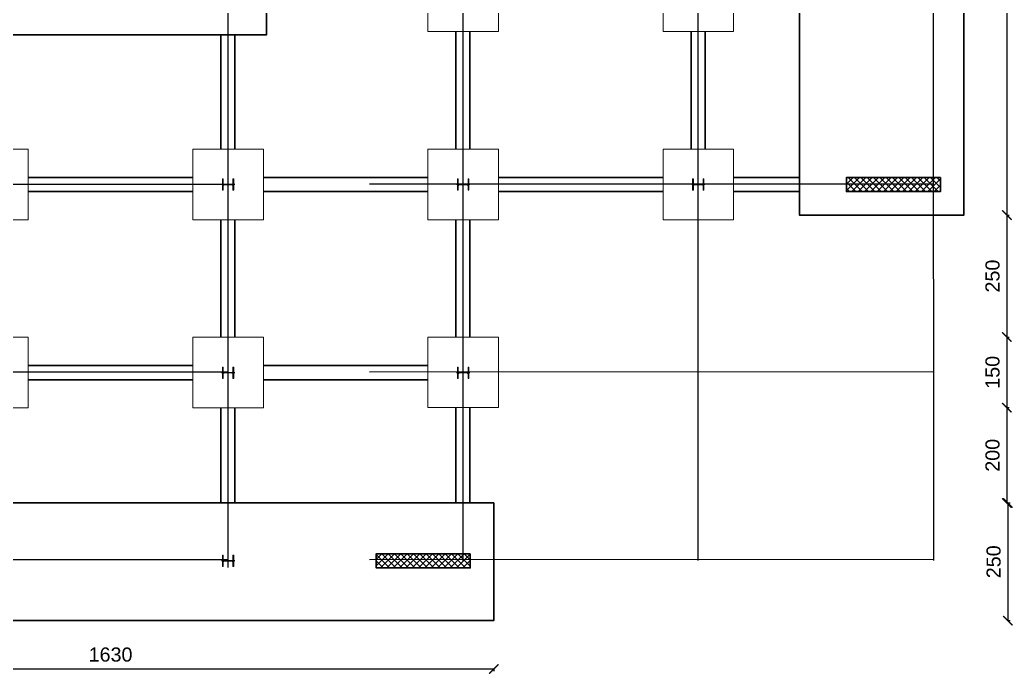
# Model space of a CAD drawing. Header units: millimetres. Extents: x 1415 to 3549, y 2194 to 4677.
# Drawn here: x 1434.24 to 1455.36, y 2337.05 to 2350.96 of the extents above; entities that cross this region are included whole.
import ezdxf

# ---------------------------------------------------------------- set-up
doc = ezdxf.new("R2010")
doc.units = ezdxf.units.MM
doc.linetypes.add('ACAD_ISO02W100', pattern=[15, 12, -3])
doc.linetypes.add('DASHDOT', pattern=[1, 0.5, -0.25, 0, -0.25])
doc.layers.get('0').update_dxf_attribs({"plot": 0})
doc.layers.add('02P', color=7, linetype='DASHDOT')
doc.layers.add('linea tratteggiata', color=221, linetype='ACAD_ISO02W100')
for name, color, linetype, lineweight in [('fondazione', 10, 'Continuous', 30), ('giunti', 7, 'Continuous', 15), ('Layer3', 7, 'Continuous', 15), ('Layer4', 7, 'Continuous', 15), ('quote', 252, 'Continuous', 5), ('Setti', 5, 'Continuous', 30), ('staffe', 10, 'Continuous', 9)]:
    doc.layers.add(name, color=color, linetype=linetype, lineweight=lineweight)
doc.styles.get("Standard").update_dxf_attribs({"font": 'arial.ttf'})
doc.dimstyles.new('quote cm scala 200', dxfattribs={"dimtxt": 0.3, "dimasz": 0.2, "dimexe": 0.05, "dimexo": 0.0015, "dimgap": 0.15, "dimtad": 1, "dimdec": 0, "dimlfac": 100, "dimzin": 0, "dimdsep": 46, "dimtxsty": 'Standard', "dimblk": 'ARCHTICK', "dimcen": 0, "dimclre": 252, "dimadec": 0, "dimazin": 2, "dimtfac": 1, "dimtdec": 0, "dimtofl": 0, "dimtmove": 0, "dimatfit": 3, "dimfxl": 0.0035, "dimfxlon": 1, "dimtolj": 1, "dimtzin": 0, "dimarcsym": 0})

# ---------------------------------------------------------------- blocks, each defined once
blk = doc.blocks.new('_ArchTick')
at = {"color": 0, "linetype": 'ByBlock', "const_width": 0.15}
blk.add_lwpolyline([(-0.5, -0.5), (0.5, 0.5)], dxfattribs=at)
blk = doc.blocks.new('*D1274')
at = {"layer": 'Defpoints', "color": 0, "transparency": 16777216}
for p in [(1428.015, 2338.185), (1444.315, 2338.185), (1444.315, 2337.157)]:
    blk.add_point(p, dxfattribs=at)
at = {"layer": 'quote', "color": 252, "lineweight": -2, "transparency": 16777216}
for p, q in [((1428.015, 2337.161), (1428.015, 2337.107)), ((1444.315, 2337.161), (1444.315, 2337.107))]:
    blk.add_line(p, q, dxfattribs=at)
at = {"layer": 'quote', "color": 0, "linetype": 'Continuous', "lineweight": -2, "transparency": 16777216}
blk.add_line((1428.015, 2337.157), (1444.315, 2337.157), dxfattribs=at)
at = {"layer": 'quote', "color": 0, "lineweight": -2, "transparency": 16777216, "xscale": 0.2, "yscale": 0.2, "zscale": 0.2, "rotation": 180}
blk.add_blockref('_ArchTick', (1428.015, 2337.157), dxfattribs=at)
at = {"layer": 'quote', "color": 0, "lineweight": -2, "transparency": 16777216, "xscale": 0.2, "yscale": 0.2, "zscale": 0.2}
blk.add_blockref('_ArchTick', (1444.315, 2337.157), dxfattribs=at)
at = {"layer": 'quote', "color": 0, "transparency": 16777216, "insert": (1436.165, 2337.461), "char_height": 0.3, "attachment_point": 5}
blk.add_mtext('\\A1;1630', dxfattribs=at)
blk = doc.blocks.new('*D1275')
at = {"layer": 'Defpoints', "color": 0, "transparency": 16777216}
for p in [(1428.015, 2340.685), (1428.015, 2338.185), (1455.251, 2338.185)]:
    blk.add_point(p, dxfattribs=at)
at = {"layer": 'quote', "color": 252, "lineweight": -2, "transparency": 16777216}
for p, q in [((1455.248, 2340.685), (1455.301, 2340.685)), ((1455.248, 2338.185), (1455.301, 2338.185))]:
    blk.add_line(p, q, dxfattribs=at)
at = {"layer": 'quote', "color": 0, "linetype": 'Continuous', "lineweight": -2, "transparency": 16777216}
blk.add_line((1455.251, 2340.685), (1455.251, 2338.185), dxfattribs=at)
at = {"layer": 'quote', "color": 0, "lineweight": -2, "transparency": 16777216, "xscale": 0.2, "yscale": 0.2, "zscale": 0.2}
for p, rotation in [((1455.251, 2340.685), 90), ((1455.251, 2338.185), 270)]:
    blk.add_blockref('_ArchTick', p, dxfattribs=dict(at, rotation=rotation))
at = {"layer": 'quote', "color": 0, "transparency": 16777216, "insert": (1454.948, 2339.435), "char_height": 0.3, "attachment_point": 5, "rotation": 90}
blk.add_mtext('\\A1;250', dxfattribs=at)
blk = doc.blocks.new('*D1276')
at = {"layer": 'Defpoints', "color": 0, "transparency": 16777216}
for p in [(1454.315, 2360.105), (1454.315, 2346.805), (1455.228, 2346.805)]:
    blk.add_point(p, dxfattribs=at)
at = {"layer": 'quote', "color": 252, "lineweight": -2, "transparency": 16777216}
for p, q in [((1455.225, 2360.105), (1455.278, 2360.105)), ((1455.225, 2346.805), (1455.278, 2346.805))]:
    blk.add_line(p, q, dxfattribs=at)
at = {"layer": 'quote', "color": 0, "linetype": 'Continuous', "lineweight": -2, "transparency": 16777216}
blk.add_line((1455.228, 2360.105), (1455.228, 2346.805), dxfattribs=at)
at = {"layer": 'quote', "color": 0, "lineweight": -2, "transparency": 16777216, "xscale": 0.2, "yscale": 0.2, "zscale": 0.2}
for p, rotation in [((1455.228, 2360.105), 90), ((1455.228, 2346.805), 270)]:
    blk.add_blockref('_ArchTick', p, dxfattribs=dict(at, rotation=rotation))
at = {"layer": 'quote', "color": 0, "transparency": 16777216, "insert": (1454.925, 2353.455), "char_height": 0.3, "attachment_point": 5, "rotation": 90}
blk.add_mtext('\\A1;1330', dxfattribs=at)
blk = doc.blocks.new('*D1291')
at = {"layer": 'Defpoints', "color": 0, "transparency": 16777216}
for p in [(1454.315, 2346.805), (1444.415, 2344.213), (1455.228, 2344.213)]:
    blk.add_point(p, dxfattribs=at)
at = {"layer": 'quote', "color": 252, "lineweight": -2, "transparency": 16777216}
for p, q in [((1455.225, 2346.805), (1455.278, 2346.805)), ((1455.225, 2344.213), (1455.278, 2344.213))]:
    blk.add_line(p, q, dxfattribs=at)
at = {"layer": 'quote', "color": 0, "linetype": 'Continuous', "lineweight": -2, "transparency": 16777216}
blk.add_line((1455.228, 2346.805), (1455.228, 2344.213), dxfattribs=at)
at = {"layer": 'quote', "color": 0, "lineweight": -2, "transparency": 16777216, "xscale": 0.2, "yscale": 0.2, "zscale": 0.2}
for p, rotation in [((1455.228, 2346.805), 90), ((1455.228, 2344.213), 270)]:
    blk.add_blockref('_ArchTick', p, dxfattribs=dict(at, rotation=rotation))
at = {"layer": 'quote', "color": 0, "transparency": 16777216, "insert": (1454.925, 2345.509), "char_height": 0.3, "attachment_point": 5, "rotation": 90}
blk.add_mtext('\\A1;250', dxfattribs=at)
blk = doc.blocks.new('*D1292')
at = {"layer": 'Defpoints', "color": 0, "transparency": 16777216}
for p in [(1444.415, 2344.213), (1444.415, 2342.713), (1455.228, 2342.713)]:
    blk.add_point(p, dxfattribs=at)
at = {"layer": 'quote', "color": 252, "lineweight": -2, "transparency": 16777216}
for p, q in [((1455.225, 2344.213), (1455.278, 2344.213)), ((1455.225, 2342.713), (1455.278, 2342.713))]:
    blk.add_line(p, q, dxfattribs=at)
at = {"layer": 'quote', "color": 0, "linetype": 'Continuous', "lineweight": -2, "transparency": 16777216}
blk.add_line((1455.228, 2344.213), (1455.228, 2342.713), dxfattribs=at)
at = {"layer": 'quote', "color": 0, "lineweight": -2, "transparency": 16777216, "xscale": 0.2, "yscale": 0.2, "zscale": 0.2}
for p, rotation in [((1455.228, 2344.213), 90), ((1455.228, 2342.713), 270)]:
    blk.add_blockref('_ArchTick', p, dxfattribs=dict(at, rotation=rotation))
at = {"layer": 'quote', "color": 0, "transparency": 16777216, "insert": (1454.925, 2343.463), "char_height": 0.3, "attachment_point": 5, "rotation": 90}
blk.add_mtext('\\A1;150', dxfattribs=at)
blk = doc.blocks.new('*D1293')
at = {"layer": 'Defpoints', "color": 0, "transparency": 16777216}
for p in [(1443.808, 2342.713), (1443.808, 2340.685), (1455.228, 2340.685)]:
    blk.add_point(p, dxfattribs=at)
at = {"layer": 'quote', "color": 252, "lineweight": -2, "transparency": 16777216}
for p, q in [((1455.225, 2342.713), (1455.278, 2342.713)), ((1455.225, 2340.685), (1455.278, 2340.685))]:
    blk.add_line(p, q, dxfattribs=at)
at = {"layer": 'quote', "color": 0, "linetype": 'Continuous', "lineweight": -2, "transparency": 16777216}
blk.add_line((1455.228, 2342.713), (1455.228, 2340.685), dxfattribs=at)
at = {"layer": 'quote', "color": 0, "lineweight": -2, "transparency": 16777216, "xscale": 0.2, "yscale": 0.2, "zscale": 0.2}
for p, rotation in [((1455.228, 2342.713), 90), ((1455.228, 2340.685), 270)]:
    blk.add_blockref('_ArchTick', p, dxfattribs=dict(at, rotation=rotation))
at = {"layer": 'quote', "color": 0, "transparency": 16777216, "insert": (1454.925, 2341.699), "char_height": 0.3, "attachment_point": 5, "rotation": 90}
blk.add_mtext('\\A1;200', dxfattribs=at)

msp = doc.modelspace()

# ---------------------------------------------------------------- hatches: boundary and pattern name
at = {"layer": 'Layer3'}
h = msp.add_hatch(color=1, dxfattribs=at)
h.dxf.hatch_style = 1
h.paths.add_polyline_path([(1438.545, 2347.4548), (1438.665, 2347.4548), (1438.665, 2347.4498), (1438.583, 2347.4498, 0.4142136), (1438.562, 2347.4288), (1438.562, 2347.3348), (1438.545, 2347.3348)])
h.paths.add_polyline_path([(1438.545, 2347.5748), (1438.562, 2347.5748), (1438.562, 2347.4808, 0.4142136), (1438.583, 2347.4598), (1438.665, 2347.4598), (1438.665, 2347.4548), (1438.545, 2347.4548)])
h.paths.add_polyline_path([(1438.768, 2347.4808), (1438.768, 2347.5748), (1438.785, 2347.5748), (1438.785, 2347.4548), (1438.665, 2347.4548), (1438.665, 2347.4598), (1438.747, 2347.4598, 0.4142136)])
h.paths.add_polyline_path([(1438.768, 2347.4288, 0.4142136), (1438.747, 2347.4498), (1438.665, 2347.4498), (1438.665, 2347.4548), (1438.785, 2347.4548), (1438.785, 2347.3348), (1438.768, 2347.3348)])
h = msp.add_hatch(color=1, dxfattribs=at)
h.dxf.hatch_style = 1
h.paths.add_polyline_path([(1443.545, 2347.4548), (1443.665, 2347.4548), (1443.665, 2347.4498), (1443.583, 2347.4498, 0.4142136), (1443.562, 2347.4288), (1443.562, 2347.3348), (1443.545, 2347.3348)])
h.paths.add_polyline_path([(1443.545, 2347.5748), (1443.562, 2347.5748), (1443.562, 2347.4808, 0.4142136), (1443.583, 2347.4598), (1443.665, 2347.4598), (1443.665, 2347.4548), (1443.545, 2347.4548)])
h.paths.add_polyline_path([(1443.768, 2347.4808), (1443.768, 2347.5748), (1443.785, 2347.5748), (1443.785, 2347.4548), (1443.665, 2347.4548), (1443.665, 2347.4598), (1443.747, 2347.4598, 0.4142136)])
h.paths.add_polyline_path([(1443.768, 2347.4288, 0.4142136), (1443.747, 2347.4498), (1443.665, 2347.4498), (1443.665, 2347.4548), (1443.785, 2347.4548), (1443.785, 2347.3348), (1443.768, 2347.3348)])
h = msp.add_hatch(color=1, dxfattribs=at)
h.dxf.hatch_style = 1
h.paths.add_polyline_path([(1448.545, 2347.4548), (1448.665, 2347.4548), (1448.665, 2347.4498), (1448.583, 2347.4498, 0.4142136), (1448.562, 2347.4288), (1448.562, 2347.3348), (1448.545, 2347.3348)])
h.paths.add_polyline_path([(1448.545, 2347.5748), (1448.562, 2347.5748), (1448.562, 2347.4808, 0.4142136), (1448.583, 2347.4598), (1448.665, 2347.4598), (1448.665, 2347.4548), (1448.545, 2347.4548)])
h.paths.add_polyline_path([(1448.768, 2347.4808), (1448.768, 2347.5748), (1448.785, 2347.5748), (1448.785, 2347.4548), (1448.665, 2347.4548), (1448.665, 2347.4598), (1448.747, 2347.4598, 0.4142136)])
h.paths.add_polyline_path([(1448.768, 2347.4288, 0.4142136), (1448.747, 2347.4498), (1448.665, 2347.4498), (1448.665, 2347.4548), (1448.785, 2347.4548), (1448.785, 2347.3348), (1448.768, 2347.3348)])
h = msp.add_hatch(color=1, dxfattribs=at)
h.dxf.hatch_style = 1
h.paths.add_polyline_path([(1438.545, 2343.4548), (1438.665, 2343.4548), (1438.665, 2343.4498), (1438.583, 2343.4498, 0.4142136), (1438.562, 2343.4288), (1438.562, 2343.3348), (1438.545, 2343.3348)])
h.paths.add_polyline_path([(1438.545, 2343.5748), (1438.562, 2343.5748), (1438.562, 2343.4808, 0.4142136), (1438.583, 2343.4598), (1438.665, 2343.4598), (1438.665, 2343.4548), (1438.545, 2343.4548)])
h.paths.add_polyline_path([(1438.768, 2343.4808), (1438.768, 2343.5748), (1438.785, 2343.5748), (1438.785, 2343.4548), (1438.665, 2343.4548), (1438.665, 2343.4598), (1438.747, 2343.4598, 0.4142136)])
h.paths.add_polyline_path([(1438.768, 2343.4288, 0.4142136), (1438.747, 2343.4498), (1438.665, 2343.4498), (1438.665, 2343.4548), (1438.785, 2343.4548), (1438.785, 2343.3348), (1438.768, 2343.3348)])
h = msp.add_hatch(color=1, dxfattribs=at)
h.dxf.hatch_style = 1
h.paths.add_polyline_path([(1443.545, 2343.4548), (1443.665, 2343.4548), (1443.665, 2343.4498), (1443.583, 2343.4498, 0.4142136), (1443.562, 2343.4288), (1443.562, 2343.3348), (1443.545, 2343.3348)])
h.paths.add_polyline_path([(1443.545, 2343.5748), (1443.562, 2343.5748), (1443.562, 2343.4808, 0.4142136), (1443.583, 2343.4598), (1443.665, 2343.4598), (1443.665, 2343.4548), (1443.545, 2343.4548)])
h.paths.add_polyline_path([(1443.768, 2343.4808), (1443.768, 2343.5748), (1443.785, 2343.5748), (1443.785, 2343.4548), (1443.665, 2343.4548), (1443.665, 2343.4598), (1443.747, 2343.4598, 0.4142136)])
h.paths.add_polyline_path([(1443.768, 2343.4288, 0.4142136), (1443.747, 2343.4498), (1443.665, 2343.4498), (1443.665, 2343.4548), (1443.785, 2343.4548), (1443.785, 2343.3348), (1443.768, 2343.3348)])
h = msp.add_hatch(color=1, dxfattribs=at)
h.dxf.hatch_style = 1
h.paths.add_polyline_path([(1438.545, 2339.4548), (1438.665, 2339.4548), (1438.665, 2339.4498), (1438.583, 2339.4498, 0.4142136), (1438.562, 2339.4288), (1438.562, 2339.3348), (1438.545, 2339.3348)])
h.paths.add_polyline_path([(1438.545, 2339.5748), (1438.562, 2339.5748), (1438.562, 2339.4808, 0.4142136), (1438.583, 2339.4598), (1438.665, 2339.4598), (1438.665, 2339.4548), (1438.545, 2339.4548)])
h.paths.add_polyline_path([(1438.768, 2339.4808), (1438.768, 2339.5748), (1438.785, 2339.5748), (1438.785, 2339.4548), (1438.665, 2339.4548), (1438.665, 2339.4598), (1438.747, 2339.4598, 0.4142136)])
h.paths.add_polyline_path([(1438.768, 2339.4288, 0.4142136), (1438.747, 2339.4498), (1438.665, 2339.4498), (1438.665, 2339.4548), (1438.785, 2339.4548), (1438.785, 2339.3348), (1438.768, 2339.3348)])
at = {"layer": 'staffe', "lineweight": 5}
h = msp.add_hatch(dxfattribs=at)
h.set_pattern_fill('ANSI37', color=0, scale=0.03)
h.paths.add_polyline_path([(1451.315, 2359.6048), (1451.315, 2359.3048), (1453.815, 2359.3048), (1453.815, 2359.6048)])
h.paths.add_polyline_path([(1453.815, 2355.7048), (1453.515, 2355.7048), (1453.515, 2351.2048), (1453.815, 2351.2048)])
h.paths.add_polyline_path([(1438.515, 2351.2048), (1438.815, 2351.2048), (1438.815, 2355.7048), (1438.515, 2355.7048)])
h.paths.add_polyline_path([(1453.815, 2347.3048), (1453.815, 2347.6048), (1451.815, 2347.6048), (1451.815, 2347.3048)])
h.paths.add_polyline_path([(1443.815, 2339.3048), (1443.815, 2339.6048), (1441.815, 2339.6048), (1441.815, 2339.3048)])

# ---------------------------------------------------------------- linework, layer by layer
at = {"layer": '02P'}
for p, q in [((1438.665, 2347.3148), (1438.665, 2347.5948)), ((1443.665, 2347.3148), (1443.665, 2347.5948)), ((1448.665, 2347.3148), (1448.665, 2347.5948)), ((1438.805, 2347.4548), (1438.525, 2347.4548)), ((1443.805, 2347.4548), (1443.525, 2347.4548)), ((1448.805, 2347.4548), (1448.525, 2347.4548)), ((1438.665, 2343.3148), (1438.665, 2343.5948)), ((1443.665, 2343.3148), (1443.665, 2343.5948)), ((1438.805, 2343.4548), (1438.525, 2343.4548)), ((1443.805, 2343.4548), (1443.525, 2343.4548)), ((1438.805, 2339.4548), (1438.525, 2339.4548)), ((1438.665, 2339.3148), (1438.665, 2339.5948))]:
    msp.add_line(p, q, dxfattribs=at)
at = {"layer": 'fondazione'}
for points in [[(1450.815, 2360.1048), (1450.815, 2346.8048), (1450.815, 2346.8048), (1454.315, 2346.8048), (1454.315, 2351.4548), (1454.315, 2360.1048), (1450.815, 2360.1048), (1450.815, 2360.1048)], [(1439.485, 2356.2698), (1432.845, 2356.2698), (1432.845, 2350.6398), (1439.485, 2350.6398)], [(1444.315, 2340.6853), (1428.015, 2340.6853), (1428.015, 2338.1853), (1444.315, 2338.1853), (1444.315, 2338.8048), (1444.315, 2340.6081)]]:
    msp.add_lwpolyline(points, close=True, dxfattribs=at)
at = {"layer": 'giunti'}
for points in [[(1438.665, 2347.4498), (1438.747, 2347.4498, -0.4142136), (1438.768, 2347.4288), (1438.768, 2347.3348), (1438.785, 2347.3348), (1438.785, 2347.4548), (1438.785, 2347.5748), (1438.768, 2347.5748), (1438.768, 2347.4808, -0.4142136), (1438.747, 2347.4598), (1438.665, 2347.4598), (1438.583, 2347.4598, -0.4142136), (1438.562, 2347.4808), (1438.562, 2347.5748), (1438.545, 2347.5748), (1438.545, 2347.4548), (1438.545, 2347.3348), (1438.562, 2347.3348), (1438.562, 2347.4288, -0.4142136), (1438.583, 2347.4498)], [(1443.665, 2347.4498), (1443.747, 2347.4498, -0.4142136), (1443.768, 2347.4288), (1443.768, 2347.3348), (1443.785, 2347.3348), (1443.785, 2347.4548), (1443.785, 2347.5748), (1443.768, 2347.5748), (1443.768, 2347.4808, -0.4142136), (1443.747, 2347.4598), (1443.665, 2347.4598), (1443.583, 2347.4598, -0.4142136), (1443.562, 2347.4808), (1443.562, 2347.5748), (1443.545, 2347.5748), (1443.545, 2347.4548), (1443.545, 2347.3348), (1443.562, 2347.3348), (1443.562, 2347.4288, -0.4142136), (1443.583, 2347.4498)], [(1448.665, 2347.4498), (1448.747, 2347.4498, -0.4142136), (1448.768, 2347.4288), (1448.768, 2347.3348), (1448.785, 2347.3348), (1448.785, 2347.4548), (1448.785, 2347.5748), (1448.768, 2347.5748), (1448.768, 2347.4808, -0.4142136), (1448.747, 2347.4598), (1448.665, 2347.4598), (1448.583, 2347.4598, -0.4142136), (1448.562, 2347.4808), (1448.562, 2347.5748), (1448.545, 2347.5748), (1448.545, 2347.4548), (1448.545, 2347.3348), (1448.562, 2347.3348), (1448.562, 2347.4288, -0.4142136), (1448.583, 2347.4498)], [(1438.665, 2343.4498), (1438.747, 2343.4498, -0.4142136), (1438.768, 2343.4288), (1438.768, 2343.3348), (1438.785, 2343.3348), (1438.785, 2343.4548), (1438.785, 2343.5748), (1438.768, 2343.5748), (1438.768, 2343.4808, -0.4142136), (1438.747, 2343.4598), (1438.665, 2343.4598), (1438.583, 2343.4598, -0.4142136), (1438.562, 2343.4808), (1438.562, 2343.5748), (1438.545, 2343.5748), (1438.545, 2343.4548), (1438.545, 2343.3348), (1438.562, 2343.3348), (1438.562, 2343.4288, -0.4142136), (1438.583, 2343.4498)], [(1443.665, 2343.4498), (1443.747, 2343.4498, -0.4142136), (1443.768, 2343.4288), (1443.768, 2343.3348), (1443.785, 2343.3348), (1443.785, 2343.4548), (1443.785, 2343.5748), (1443.768, 2343.5748), (1443.768, 2343.4808, -0.4142136), (1443.747, 2343.4598), (1443.665, 2343.4598), (1443.583, 2343.4598, -0.4142136), (1443.562, 2343.4808), (1443.562, 2343.5748), (1443.545, 2343.5748), (1443.545, 2343.4548), (1443.545, 2343.3348), (1443.562, 2343.3348), (1443.562, 2343.4288, -0.4142136), (1443.583, 2343.4498)], [(1438.665, 2339.4498), (1438.747, 2339.4498, -0.4142136), (1438.768, 2339.4288), (1438.768, 2339.3348), (1438.785, 2339.3348), (1438.785, 2339.4548), (1438.785, 2339.5748), (1438.768, 2339.5748), (1438.768, 2339.4808, -0.4142136), (1438.747, 2339.4598), (1438.665, 2339.4598), (1438.583, 2339.4598, -0.4142136), (1438.562, 2339.4808), (1438.562, 2339.5748), (1438.545, 2339.5748), (1438.545, 2339.4548), (1438.545, 2339.3348), (1438.562, 2339.3348), (1438.562, 2339.4288, -0.4142136), (1438.583, 2339.4498)]]:
    msp.add_lwpolyline(points, format="xyb", close=True, dxfattribs=at)
at = {"layer": 'Layer4'}
for points in [[(1442.9154, 2350.7064), (1444.4154, 2350.7064), (1444.4154, 2352.2064), (1442.9154, 2352.2064), (1442.9154, 2350.7064)], [(1447.9154, 2350.7073), (1449.4154, 2350.7073), (1449.4154, 2352.2073), (1447.9154, 2352.2073), (1447.9154, 2350.7073)], [(1432.9154, 2346.7061), (1434.4154, 2346.7061), (1434.4154, 2348.2061), (1432.9154, 2348.2061), (1432.9154, 2346.7061)], [(1437.9154, 2346.7061), (1439.4154, 2346.7061), (1439.4154, 2348.2061), (1437.9154, 2348.2061), (1437.9154, 2346.7061)], [(1442.9154, 2346.7064), (1444.4154, 2346.7064), (1444.4154, 2348.2064), (1442.9154, 2348.2064), (1442.9154, 2346.7064)], [(1447.9154, 2346.7073), (1449.4154, 2346.7073), (1449.4154, 2348.2073), (1447.9154, 2348.2073), (1447.9154, 2346.7073)], [(1432.9154, 2342.7094), (1434.4154, 2342.7094), (1434.4154, 2344.2094), (1432.9154, 2344.2094), (1432.9154, 2342.7094)], [(1437.9154, 2342.7115), (1439.4154, 2342.7115), (1439.4154, 2344.2115), (1437.9154, 2344.2115), (1437.9154, 2342.7115)], [(1442.9154, 2342.7135), (1444.4154, 2342.7135), (1444.4154, 2344.2135), (1442.9154, 2344.2135), (1442.9154, 2342.7135)]]:
    msp.add_lwpolyline(points, dxfattribs=at)
at = {"layer": 'linea tratteggiata'}
for points in [[(1438.665, 2339.4498), (1438.665, 2362.6607)], [(1443.665, 2339.4581), (1443.665, 2362.6607)], [(1453.6753, 2339.4625), (1453.6659, 2362.6607)], [(1448.665, 2339.4603), (1448.6654, 2352.2073)], [(1453.6721, 2347.4619), (1415.8414, 2347.4553)], [(1453.6737, 2343.4713), (1415.8414, 2343.456)], [(1453.6753, 2339.4814), (1415.8414, 2339.4661)]]:
    msp.add_lwpolyline(points, dxfattribs=at)
at = {"layer": 'Setti'}
for points in [[(1443.5083, 2348.2064), (1443.5083, 2350.7064)], [(1443.8083, 2348.2064), (1443.8083, 2350.7064)], [(1448.5116, 2348.2073), (1448.5116, 2350.7073)], [(1448.8116, 2348.2073), (1448.8116, 2350.7073)], [(1438.5083, 2348.2061), (1438.5083, 2350.6398)], [(1438.8083, 2348.2061), (1438.8083, 2350.6398)], [(1434.4154, 2347.6048), (1436.165, 2347.6048)], [(1437.9154, 2347.6048), (1436.165, 2347.6048)], [(1442.9154, 2347.6048), (1439.4154, 2347.6048)], [(1447.9154, 2347.6048), (1444.4154, 2347.6048)], [(1450.815, 2347.6048), (1449.4154, 2347.6048)], [(1453.815, 2347.6048), (1453.815, 2347.3048), (1451.815, 2347.3048), (1451.815, 2347.6048), (1453.815, 2347.6048)], [(1434.4154, 2347.3048), (1436.165, 2347.3048)], [(1437.9154, 2347.3048), (1436.165, 2347.3048)], [(1442.9154, 2347.3048), (1439.4154, 2347.3048)], [(1447.9154, 2347.3048), (1444.4154, 2347.3048)], [(1450.815, 2347.3048), (1449.4154, 2347.3048)], [(1438.5083, 2344.2115), (1438.5083, 2346.7061)], [(1438.8083, 2344.2115), (1438.8083, 2346.7061)], [(1443.5083, 2344.2135), (1443.5083, 2346.7064)], [(1443.8083, 2344.2135), (1443.8083, 2346.7064)], [(1434.4154, 2343.6048), (1436.165, 2343.6048)], [(1437.9154, 2343.6048), (1436.165, 2343.6048)], [(1442.9154, 2343.6048), (1439.4154, 2343.6048)], [(1434.4154, 2343.3048), (1436.165, 2343.3048)], [(1437.9154, 2343.3048), (1436.165, 2343.3048)], [(1442.9154, 2343.3048), (1439.4154, 2343.3048)], [(1438.5083, 2340.6853), (1438.5083, 2342.7115)], [(1438.8083, 2340.6853), (1438.8083, 2342.7115)], [(1443.5083, 2340.6853), (1443.5083, 2342.7135)], [(1443.8083, 2340.6853), (1443.8083, 2342.7135)], [(1443.815, 2339.6048), (1443.815, 2339.3048), (1441.815, 2339.3048), (1441.815, 2339.6048), (1443.815, 2339.6048)]]:
    msp.add_lwpolyline(points, dxfattribs=at)

# ---------------------------------------------------------------- dimensions: what is measured, and where the dimension line sits
at = {"layer": 'quote'}
for base, p1, p2, picture, middle in [((1455.2282, 2346.8048), (1454.315, 2360.1048), (1454.315, 2346.8048), '*D1276', (1454.9249, 2353.4548)), ((1455.2282, 2342.7135), (1444.4154, 2344.2135), (1444.4154, 2342.7135), '*D1292', (1454.925, 2343.4635)), ((1455.2514, 2338.1853), (1428.015, 2340.6853), (1428.015, 2338.1853), '*D1275', (1454.9483, 2339.4353))]:
    dim = msp.add_linear_dim(base=base, p1=p1, p2=p2, angle=90, dimstyle='quote cm scala 200', dxfattribs=at)
    dim.commit()
    dim.dimension.update_dxf_attribs({"geometry": picture, "text_midpoint": middle})
for base, p1, p2, text, picture, middle in [((1455.2282, 2344.2135), (1454.315, 2346.8048), (1444.4154, 2344.2135), '250', '*D1291', (1454.925, 2345.5092)), ((1455.2282, 2340.6853), (1443.8083, 2342.7135), (1443.8083, 2340.6853), '200', '*D1293', (1454.925, 2341.6994))]:
    dim = msp.add_linear_dim(base=base, p1=p1, p2=p2, angle=90, text=text, dimstyle='quote cm scala 200', dxfattribs=at)
    dim.commit()
    dim.dimension.update_dxf_attribs({"geometry": picture, "text_midpoint": middle})
dim = msp.add_linear_dim(base=(1444.315, 2337.1575), p1=(1428.015, 2338.1853), p2=(1444.315, 2338.1853), dimstyle='quote cm scala 200', dxfattribs=at)
dim.commit()
dim.dimension.update_dxf_attribs({"geometry": '*D1274', "text_midpoint": (1436.165, 2337.4607)})

doc.saveas('drawing.dxf')
